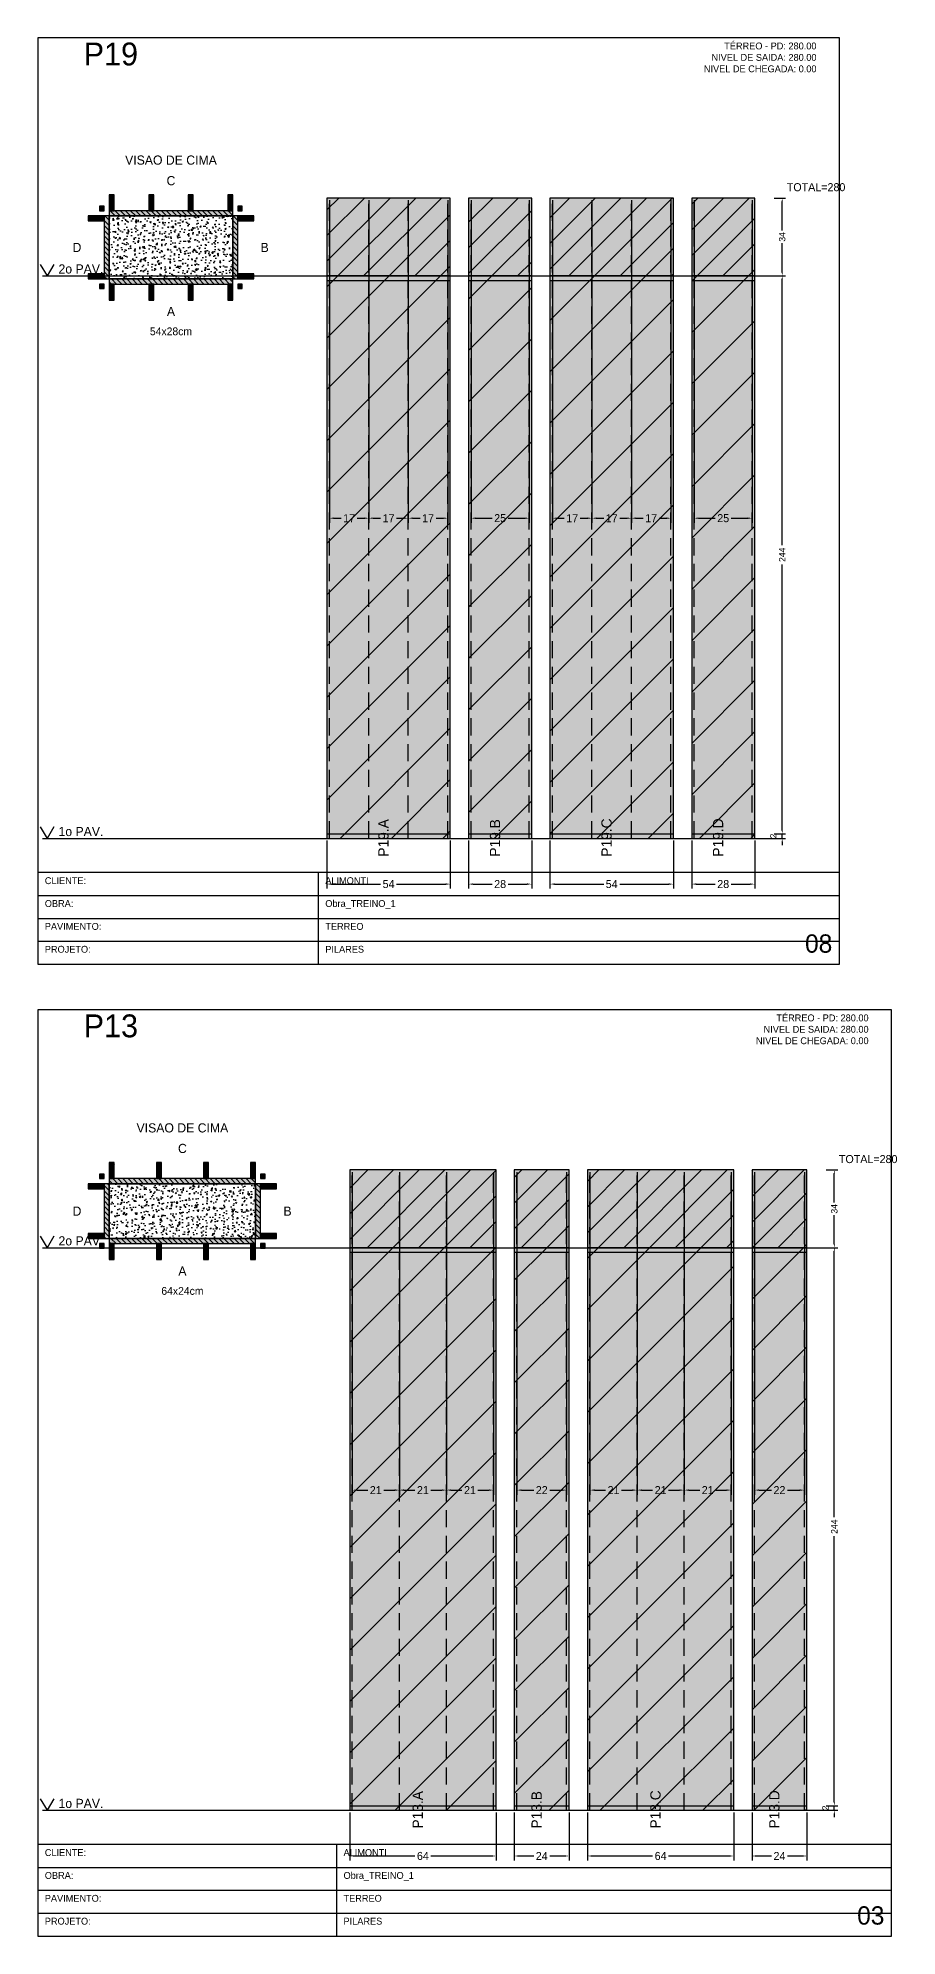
# Model space of a CAD drawing. Header units: metres. Extents: x 0 to 2089, y 0 to 2105.
# Drawn here: x 797 to 1173, y 0 to 830 of the extents above; entities that cross this region are included whole.
import ezdxf
from ezdxf.enums import TextEntityAlignment as Align

# ---------------------------------------------------------------- set-up
doc = ezdxf.new("R2010")
doc.units = ezdxf.units.M
doc.linetypes.add('HIDDEN', pattern=[0.375, 0.25, -0.125])
for name, color, linetype in [('BORDA_CELULA', 9, 'Continuous'), ('CARIMBO', 9, 'Continuous'), ('CHAPA', 1, 'Continuous'), ('CONCRETO', 4, 'Continuous'), ('COTA', 241, 'Continuous'), ('Hachura', 251, 'Continuous'), ('LABEL_ID', 3, 'Continuous'), ('Nivel', 4, 'Continuous'), ('NOMENCLATURA', 1, 'Continuous'), ('Paineis', 200, 'Continuous'), ('SARR_2.2x7', 40, 'Continuous'), ('Texto Secao', 2, 'Continuous'), ('TEXTO_GERAL', 2, 'Continuous')]:
    doc.layers.add(name, color=color, linetype=linetype)
doc.dimstyles.new('FACE_DIM', dxfattribs={"dimtxt": 3.5, "dimasz": 2, "dimexe": 2, "dimexo": 1, "dimgap": 1, "dimtad": 1, "dimdec": 0, "dimrnd": 1, "dimcen": 2.5, "dimclrd": 241, "dimclre": 241, "dimclrt": 241, "dimazin": 3, "dimtfac": 1, "dimtmove": 0, "dimatfit": 3})

# ---------------------------------------------------------------- blocks, each defined once
blk = doc.blocks.new('_CLOSEDFILLED')
at = {"color": 0, "linetype": 'BYBLOCK'}
blk.add_solid([(-1, 0.16), (0, 0), (-1, -0.16)], dxfattribs=at)
blk = doc.blocks.new('*D33')
at = {"color": 241}
for p, q in [((933.2, 54), (933.2, 33)), ((997.2, 54), (997.2, 33)), ((935.2, 35), (961.7, 35)), ((968.7, 35), (995.2, 35))]:
    blk.add_line(p, q, dxfattribs=at)
at = {"layer": 'Defpoints'}
for p in [(933.2, 55), (997.2, 55), (933.2, 35)]:
    blk.add_point(p, dxfattribs=at)
at = {"color": 241, "xscale": 2, "yscale": 2, "rotation": 180}
blk.add_blockref('_CLOSEDFILLED', (933.2, 35), dxfattribs=at)
at = {"color": 241, "xscale": 2, "yscale": 2}
blk.add_blockref('_CLOSEDFILLED', (997.2, 35), dxfattribs=at)
at = {"color": 241, "insert": (965.2, 35), "char_height": 3.5, "attachment_point": 5}
blk.add_mtext('64', dxfattribs=at)
blk = doc.blocks.new('*D34')
at = {"color": 241}
for p, q in [((934.3, 334), (934.3, 193)), ((954.9, 334), (954.9, 193)), ((936.3, 195), (941.1, 195)), ((948.1, 195), (952.9, 195))]:
    blk.add_line(p, q, dxfattribs=at)
at = {"layer": 'Defpoints'}
for p in [(934.3, 335), (954.9, 335), (934.3, 195)]:
    blk.add_point(p, dxfattribs=at)
at = {"color": 241, "xscale": 2, "yscale": 2, "rotation": 180}
blk.add_blockref('_CLOSEDFILLED', (934.3, 195), dxfattribs=at)
at = {"color": 241, "xscale": 2, "yscale": 2}
blk.add_blockref('_CLOSEDFILLED', (954.9, 195), dxfattribs=at)
at = {"color": 241, "insert": (944.6, 195), "char_height": 3.5, "attachment_point": 5}
blk.add_mtext('21', dxfattribs=at)
blk = doc.blocks.new('*D35')
at = {"color": 241}
for p, q in [((954.9, 334), (954.9, 193)), ((975.5, 334), (975.5, 193)), ((956.9, 195), (961.7, 195)), ((968.7, 195), (973.5, 195))]:
    blk.add_line(p, q, dxfattribs=at)
at = {"layer": 'Defpoints'}
for p in [(954.9, 335), (975.5, 335), (954.9, 195)]:
    blk.add_point(p, dxfattribs=at)
at = {"color": 241, "xscale": 2, "yscale": 2, "rotation": 180}
blk.add_blockref('_CLOSEDFILLED', (954.9, 195), dxfattribs=at)
at = {"color": 241, "xscale": 2, "yscale": 2}
blk.add_blockref('_CLOSEDFILLED', (975.5, 195), dxfattribs=at)
at = {"color": 241, "insert": (965.2, 195), "char_height": 3.5, "attachment_point": 5}
blk.add_mtext('21', dxfattribs=at)
blk = doc.blocks.new('*D36')
at = {"color": 241}
for p, q in [((975.5, 334), (975.5, 193)), ((996.1, 334), (996.1, 193)), ((977.5, 195), (982.3, 195)), ((989.3, 195), (994.1, 195))]:
    blk.add_line(p, q, dxfattribs=at)
at = {"layer": 'Defpoints'}
for p in [(975.5, 335), (996.1, 335), (975.5, 195)]:
    blk.add_point(p, dxfattribs=at)
at = {"color": 241, "xscale": 2, "yscale": 2, "rotation": 180}
blk.add_blockref('_CLOSEDFILLED', (975.5, 195), dxfattribs=at)
at = {"color": 241, "xscale": 2, "yscale": 2}
blk.add_blockref('_CLOSEDFILLED', (996.1, 195), dxfattribs=at)
at = {"color": 241, "insert": (985.8, 195), "char_height": 3.5, "attachment_point": 5}
blk.add_mtext('21', dxfattribs=at)
blk = doc.blocks.new('*D37')
at = {"color": 241}
for p, q in [((1005.2, 54), (1005.2, 33)), ((1029.2, 54), (1029.2, 33)), ((1007.2, 35), (1013.7, 35)), ((1020.7, 35), (1027.2, 35))]:
    blk.add_line(p, q, dxfattribs=at)
at = {"layer": 'Defpoints'}
for p in [(1005.2, 55), (1029.2, 55), (1005.2, 35)]:
    blk.add_point(p, dxfattribs=at)
at = {"color": 241, "xscale": 2, "yscale": 2, "rotation": 180}
blk.add_blockref('_CLOSEDFILLED', (1005.2, 35), dxfattribs=at)
at = {"color": 241, "xscale": 2, "yscale": 2}
blk.add_blockref('_CLOSEDFILLED', (1029.2, 35), dxfattribs=at)
at = {"color": 241, "insert": (1017.2, 35), "char_height": 3.5, "attachment_point": 5}
blk.add_mtext('24', dxfattribs=at)
blk = doc.blocks.new('*D38')
at = {"color": 241}
for p, q in [((1006.3, 334), (1006.3, 193)), ((1028.1, 334), (1028.1, 193)), ((1008.3, 195), (1013.7, 195)), ((1020.7, 195), (1026.1, 195))]:
    blk.add_line(p, q, dxfattribs=at)
at = {"layer": 'Defpoints'}
for p in [(1006.3, 335), (1028.1, 335), (1006.3, 195)]:
    blk.add_point(p, dxfattribs=at)
at = {"color": 241, "xscale": 2, "yscale": 2, "rotation": 180}
blk.add_blockref('_CLOSEDFILLED', (1006.3, 195), dxfattribs=at)
at = {"color": 241, "xscale": 2, "yscale": 2}
blk.add_blockref('_CLOSEDFILLED', (1028.1, 195), dxfattribs=at)
at = {"color": 241, "insert": (1017.2, 195), "char_height": 3.5, "attachment_point": 5}
blk.add_mtext('22', dxfattribs=at)
blk = doc.blocks.new('*D39')
at = {"color": 241}
for p, q in [((1037.2, 54), (1037.2, 33)), ((1101.2, 54), (1101.2, 33)), ((1039.2, 35), (1065.7, 35)), ((1072.7, 35), (1099.2, 35))]:
    blk.add_line(p, q, dxfattribs=at)
at = {"layer": 'Defpoints'}
for p in [(1037.2, 55), (1101.2, 55), (1037.2, 35)]:
    blk.add_point(p, dxfattribs=at)
at = {"color": 241, "xscale": 2, "yscale": 2, "rotation": 180}
blk.add_blockref('_CLOSEDFILLED', (1037.2, 35), dxfattribs=at)
at = {"color": 241, "xscale": 2, "yscale": 2}
blk.add_blockref('_CLOSEDFILLED', (1101.2, 35), dxfattribs=at)
at = {"color": 241, "insert": (1069.2, 35), "char_height": 3.5, "attachment_point": 5}
blk.add_mtext('64', dxfattribs=at)
blk = doc.blocks.new('*D40')
at = {"color": 241}
for p, q in [((1038.3, 334), (1038.3, 193)), ((1058.9, 334), (1058.9, 193)), ((1040.3, 195), (1045.1, 195)), ((1052.1, 195), (1056.9, 195))]:
    blk.add_line(p, q, dxfattribs=at)
at = {"layer": 'Defpoints'}
for p in [(1038.3, 335), (1058.9, 335), (1038.3, 195)]:
    blk.add_point(p, dxfattribs=at)
at = {"color": 241, "xscale": 2, "yscale": 2, "rotation": 180}
blk.add_blockref('_CLOSEDFILLED', (1038.3, 195), dxfattribs=at)
at = {"color": 241, "xscale": 2, "yscale": 2}
blk.add_blockref('_CLOSEDFILLED', (1058.9, 195), dxfattribs=at)
at = {"color": 241, "insert": (1048.6, 195), "char_height": 3.5, "attachment_point": 5}
blk.add_mtext('21', dxfattribs=at)
blk = doc.blocks.new('*D41')
at = {"color": 241}
for p, q in [((1058.9, 334), (1058.9, 193)), ((1079.5, 334), (1079.5, 193)), ((1060.9, 195), (1065.7, 195)), ((1072.7, 195), (1077.5, 195))]:
    blk.add_line(p, q, dxfattribs=at)
at = {"layer": 'Defpoints'}
for p in [(1058.9, 335), (1079.5, 335), (1058.9, 195)]:
    blk.add_point(p, dxfattribs=at)
at = {"color": 241, "xscale": 2, "yscale": 2, "rotation": 180}
blk.add_blockref('_CLOSEDFILLED', (1058.9, 195), dxfattribs=at)
at = {"color": 241, "xscale": 2, "yscale": 2}
blk.add_blockref('_CLOSEDFILLED', (1079.5, 195), dxfattribs=at)
at = {"color": 241, "insert": (1069.2, 195), "char_height": 3.5, "attachment_point": 5}
blk.add_mtext('21', dxfattribs=at)
blk = doc.blocks.new('*D42')
at = {"color": 241}
for p, q in [((1079.5, 334), (1079.5, 193)), ((1100.1, 334), (1100.1, 193)), ((1081.5, 195), (1086.3, 195)), ((1093.3, 195), (1098.1, 195))]:
    blk.add_line(p, q, dxfattribs=at)
at = {"layer": 'Defpoints'}
for p in [(1079.5, 335), (1100.1, 335), (1079.5, 195)]:
    blk.add_point(p, dxfattribs=at)
at = {"color": 241, "xscale": 2, "yscale": 2, "rotation": 180}
blk.add_blockref('_CLOSEDFILLED', (1079.5, 195), dxfattribs=at)
at = {"color": 241, "xscale": 2, "yscale": 2}
blk.add_blockref('_CLOSEDFILLED', (1100.1, 195), dxfattribs=at)
at = {"color": 241, "insert": (1089.8, 195), "char_height": 3.5, "attachment_point": 5}
blk.add_mtext('21', dxfattribs=at)
blk = doc.blocks.new('*D43')
at = {"color": 241}
for p, q in [((1109.2, 54), (1109.2, 33)), ((1133.2, 54), (1133.2, 33)), ((1111.2, 35), (1117.7, 35)), ((1124.7, 35), (1131.2, 35))]:
    blk.add_line(p, q, dxfattribs=at)
at = {"layer": 'Defpoints'}
for p in [(1109.2, 55), (1133.2, 55), (1109.2, 35)]:
    blk.add_point(p, dxfattribs=at)
at = {"color": 241, "xscale": 2, "yscale": 2, "rotation": 180}
blk.add_blockref('_CLOSEDFILLED', (1109.2, 35), dxfattribs=at)
at = {"color": 241, "xscale": 2, "yscale": 2}
blk.add_blockref('_CLOSEDFILLED', (1133.2, 35), dxfattribs=at)
at = {"color": 241, "insert": (1121.2, 35), "char_height": 3.5, "attachment_point": 5}
blk.add_mtext('24', dxfattribs=at)
blk = doc.blocks.new('*D44')
at = {"color": 241}
for p, q in [((1110.3, 334), (1110.3, 193)), ((1132.1, 334), (1132.1, 193)), ((1112.3, 195), (1117.7, 195)), ((1124.7, 195), (1130.1, 195))]:
    blk.add_line(p, q, dxfattribs=at)
at = {"layer": 'Defpoints'}
for p in [(1110.3, 335), (1132.1, 335), (1110.3, 195)]:
    blk.add_point(p, dxfattribs=at)
at = {"color": 241, "xscale": 2, "yscale": 2, "rotation": 180}
blk.add_blockref('_CLOSEDFILLED', (1110.3, 195), dxfattribs=at)
at = {"color": 241, "xscale": 2, "yscale": 2}
blk.add_blockref('_CLOSEDFILLED', (1132.1, 195), dxfattribs=at)
at = {"color": 241, "insert": (1121.2, 195), "char_height": 3.5, "attachment_point": 5}
blk.add_mtext('22', dxfattribs=at)
blk = doc.blocks.new('*D46')
at = {"color": 241}
for p, q in [((1141.7, 301), (1146.7, 301)), ((1145.2, 183.2), (1145.2, 299.5)), ((1145.2, 58.5), (1145.2, 174.8)), ((1141.7, 57), (1146.7, 57))]:
    blk.add_line(p, q, dxfattribs=at)
at = {"layer": 'Defpoints'}
for p in [(1141.2, 301), (1141.2, 57), (1145.2, 57)]:
    blk.add_point(p, dxfattribs=at)
at = {"color": 241, "xscale": 1.5, "yscale": 1.5}
for p, rotation in [((1145.2, 301), 90), ((1145.2, 57), 270)]:
    blk.add_blockref('_CLOSEDFILLED', p, dxfattribs=dict(at, rotation=rotation))
at = {"color": 241, "insert": (1145.2, 179), "char_height": 2.8, "attachment_point": 5, "rotation": 90}
blk.add_mtext('244', dxfattribs=at)
blk = doc.blocks.new('*D47')
at = {"color": 241}
for p, q in [((1141.7, 335), (1146.7, 335)), ((1145.2, 320.8), (1145.2, 333.5)), ((1145.2, 302.5), (1145.2, 315.2)), ((1141.7, 301), (1146.7, 301))]:
    blk.add_line(p, q, dxfattribs=at)
at = {"layer": 'Defpoints'}
for p in [(1141.2, 335), (1141.2, 301), (1145.2, 301)]:
    blk.add_point(p, dxfattribs=at)
at = {"color": 241, "xscale": 1.5, "yscale": 1.5}
for p, rotation in [((1145.2, 335), 90), ((1145.2, 301), 270)]:
    blk.add_blockref('_CLOSEDFILLED', p, dxfattribs=dict(at, rotation=rotation))
at = {"color": 241, "insert": (1145.2, 318), "char_height": 2.8, "attachment_point": 5, "rotation": 90}
blk.add_mtext('34', dxfattribs=at)
blk = doc.blocks.new('*D96')
at = {"color": 241}
for p, q in [((923.2, 479), (923.2, 458)), ((977.2, 479), (977.2, 458)), ((925.2, 460), (946.7, 460)), ((953.7, 460), (975.2, 460))]:
    blk.add_line(p, q, dxfattribs=at)
at = {"layer": 'Defpoints'}
for p in [(923.2, 480), (977.2, 480), (923.2, 460)]:
    blk.add_point(p, dxfattribs=at)
at = {"color": 241, "xscale": 2, "yscale": 2, "rotation": 180}
blk.add_blockref('_CLOSEDFILLED', (923.2, 460), dxfattribs=at)
at = {"color": 241, "xscale": 2, "yscale": 2}
blk.add_blockref('_CLOSEDFILLED', (977.2, 460), dxfattribs=at)
at = {"color": 241, "insert": (950.2, 460), "char_height": 3.5, "attachment_point": 5}
blk.add_mtext('54', dxfattribs=at)
blk = doc.blocks.new('*D97')
at = {"color": 241}
for p, q in [((924.3, 759), (924.3, 618)), ((941.57, 759), (941.57, 618)), ((926.3, 620), (929.43, 620)), ((936.43, 620), (939.57, 620))]:
    blk.add_line(p, q, dxfattribs=at)
at = {"layer": 'Defpoints'}
for p in [(924.3, 760), (941.57, 760), (924.3, 620)]:
    blk.add_point(p, dxfattribs=at)
at = {"color": 241, "xscale": 2, "yscale": 2, "rotation": 180}
blk.add_blockref('_CLOSEDFILLED', (924.3, 620), dxfattribs=at)
at = {"color": 241, "xscale": 2, "yscale": 2}
blk.add_blockref('_CLOSEDFILLED', (941.57, 620), dxfattribs=at)
at = {"color": 241, "insert": (932.93, 620), "char_height": 3.5, "attachment_point": 5}
blk.add_mtext('17', dxfattribs=at)
blk = doc.blocks.new('*D98')
at = {"color": 241}
for p, q in [((941.57, 759), (941.57, 618)), ((958.83, 759), (958.83, 618)), ((943.57, 620), (946.7, 620)), ((953.7, 620), (956.83, 620))]:
    blk.add_line(p, q, dxfattribs=at)
at = {"layer": 'Defpoints'}
for p in [(941.57, 760), (958.83, 760), (941.57, 620)]:
    blk.add_point(p, dxfattribs=at)
at = {"color": 241, "xscale": 2, "yscale": 2, "rotation": 180}
blk.add_blockref('_CLOSEDFILLED', (941.57, 620), dxfattribs=at)
at = {"color": 241, "xscale": 2, "yscale": 2}
blk.add_blockref('_CLOSEDFILLED', (958.83, 620), dxfattribs=at)
at = {"color": 241, "insert": (950.2, 620), "char_height": 3.5, "attachment_point": 5}
blk.add_mtext('17', dxfattribs=at)
blk = doc.blocks.new('*D99')
at = {"color": 241}
for p, q in [((958.83, 759), (958.83, 618)), ((976.1, 759), (976.1, 618)), ((960.83, 620), (963.97, 620)), ((970.97, 620), (974.1, 620))]:
    blk.add_line(p, q, dxfattribs=at)
at = {"layer": 'Defpoints'}
for p in [(958.83, 760), (976.1, 760), (958.83, 620)]:
    blk.add_point(p, dxfattribs=at)
at = {"color": 241, "xscale": 2, "yscale": 2, "rotation": 180}
blk.add_blockref('_CLOSEDFILLED', (958.83, 620), dxfattribs=at)
at = {"color": 241, "xscale": 2, "yscale": 2}
blk.add_blockref('_CLOSEDFILLED', (976.1, 620), dxfattribs=at)
at = {"color": 241, "insert": (967.47, 620), "char_height": 3.5, "attachment_point": 5}
blk.add_mtext('17', dxfattribs=at)
blk = doc.blocks.new('*D100')
at = {"color": 241}
for p, q in [((985.2, 479), (985.2, 458)), ((1012.8, 479), (1012.8, 458)), ((987.2, 460), (995.5, 460)), ((1002.5, 460), (1010.8, 460))]:
    blk.add_line(p, q, dxfattribs=at)
at = {"layer": 'Defpoints'}
for p in [(985.2, 480), (1012.8, 480), (985.2, 460)]:
    blk.add_point(p, dxfattribs=at)
at = {"color": 241, "xscale": 2, "yscale": 2, "rotation": 180}
blk.add_blockref('_CLOSEDFILLED', (985.2, 460), dxfattribs=at)
at = {"color": 241, "xscale": 2, "yscale": 2}
blk.add_blockref('_CLOSEDFILLED', (1012.8, 460), dxfattribs=at)
at = {"color": 241, "insert": (999, 460), "char_height": 3.5, "attachment_point": 5}
blk.add_mtext('28', dxfattribs=at)
blk = doc.blocks.new('*D101')
at = {"color": 241}
for p, q in [((986.3, 759), (986.3, 618)), ((1011.7, 759), (1011.7, 618)), ((988.3, 620), (995.5, 620)), ((1002.5, 620), (1009.7, 620))]:
    blk.add_line(p, q, dxfattribs=at)
at = {"layer": 'Defpoints'}
for p in [(986.3, 760), (1011.7, 760), (986.3, 620)]:
    blk.add_point(p, dxfattribs=at)
at = {"color": 241, "xscale": 2, "yscale": 2, "rotation": 180}
blk.add_blockref('_CLOSEDFILLED', (986.3, 620), dxfattribs=at)
at = {"color": 241, "xscale": 2, "yscale": 2}
blk.add_blockref('_CLOSEDFILLED', (1011.7, 620), dxfattribs=at)
at = {"color": 241, "insert": (999, 620), "char_height": 3.5, "attachment_point": 5}
blk.add_mtext('25', dxfattribs=at)
blk = doc.blocks.new('*D102')
at = {"color": 241}
for p, q in [((1020.8, 479), (1020.8, 458)), ((1074.8, 479), (1074.8, 458)), ((1022.8, 460), (1044.3, 460)), ((1051.3, 460), (1072.8, 460))]:
    blk.add_line(p, q, dxfattribs=at)
at = {"layer": 'Defpoints'}
for p in [(1020.8, 480), (1074.8, 480), (1020.8, 460)]:
    blk.add_point(p, dxfattribs=at)
at = {"color": 241, "xscale": 2, "yscale": 2, "rotation": 180}
blk.add_blockref('_CLOSEDFILLED', (1020.8, 460), dxfattribs=at)
at = {"color": 241, "xscale": 2, "yscale": 2}
blk.add_blockref('_CLOSEDFILLED', (1074.8, 460), dxfattribs=at)
at = {"color": 241, "insert": (1047.8, 460), "char_height": 3.5, "attachment_point": 5}
blk.add_mtext('54', dxfattribs=at)
blk = doc.blocks.new('*D103')
at = {"color": 241}
for p, q in [((1021.9, 759), (1021.9, 618)), ((1039.17, 759), (1039.17, 618)), ((1023.9, 620), (1027.03, 620)), ((1034.03, 620), (1037.17, 620))]:
    blk.add_line(p, q, dxfattribs=at)
at = {"layer": 'Defpoints'}
for p in [(1021.9, 760), (1039.17, 760), (1021.9, 620)]:
    blk.add_point(p, dxfattribs=at)
at = {"color": 241, "xscale": 2, "yscale": 2, "rotation": 180}
blk.add_blockref('_CLOSEDFILLED', (1021.9, 620), dxfattribs=at)
at = {"color": 241, "xscale": 2, "yscale": 2}
blk.add_blockref('_CLOSEDFILLED', (1039.17, 620), dxfattribs=at)
at = {"color": 241, "insert": (1030.53, 620), "char_height": 3.5, "attachment_point": 5}
blk.add_mtext('17', dxfattribs=at)
blk = doc.blocks.new('*D104')
at = {"color": 241}
for p, q in [((1039.17, 759), (1039.17, 618)), ((1056.43, 759), (1056.43, 618)), ((1041.17, 620), (1044.3, 620)), ((1051.3, 620), (1054.43, 620))]:
    blk.add_line(p, q, dxfattribs=at)
at = {"layer": 'Defpoints'}
for p in [(1039.17, 760), (1056.43, 760), (1039.17, 620)]:
    blk.add_point(p, dxfattribs=at)
at = {"color": 241, "xscale": 2, "yscale": 2, "rotation": 180}
blk.add_blockref('_CLOSEDFILLED', (1039.17, 620), dxfattribs=at)
at = {"color": 241, "xscale": 2, "yscale": 2}
blk.add_blockref('_CLOSEDFILLED', (1056.43, 620), dxfattribs=at)
at = {"color": 241, "insert": (1047.8, 620), "char_height": 3.5, "attachment_point": 5}
blk.add_mtext('17', dxfattribs=at)
blk = doc.blocks.new('*D105')
at = {"color": 241}
for p, q in [((1056.43, 759), (1056.43, 618)), ((1073.7, 759), (1073.7, 618)), ((1058.43, 620), (1061.57, 620)), ((1068.57, 620), (1071.7, 620))]:
    blk.add_line(p, q, dxfattribs=at)
at = {"layer": 'Defpoints'}
for p in [(1056.43, 760), (1073.7, 760), (1056.43, 620)]:
    blk.add_point(p, dxfattribs=at)
at = {"color": 241, "xscale": 2, "yscale": 2, "rotation": 180}
blk.add_blockref('_CLOSEDFILLED', (1056.43, 620), dxfattribs=at)
at = {"color": 241, "xscale": 2, "yscale": 2}
blk.add_blockref('_CLOSEDFILLED', (1073.7, 620), dxfattribs=at)
at = {"color": 241, "insert": (1065.07, 620), "char_height": 3.5, "attachment_point": 5}
blk.add_mtext('17', dxfattribs=at)
blk = doc.blocks.new('*D106')
at = {"color": 241}
for p, q in [((1082.8, 479), (1082.8, 458)), ((1110.4, 479), (1110.4, 458)), ((1084.8, 460), (1093.1, 460)), ((1100.1, 460), (1108.4, 460))]:
    blk.add_line(p, q, dxfattribs=at)
at = {"layer": 'Defpoints'}
for p in [(1082.8, 480), (1110.4, 480), (1082.8, 460)]:
    blk.add_point(p, dxfattribs=at)
at = {"color": 241, "xscale": 2, "yscale": 2, "rotation": 180}
blk.add_blockref('_CLOSEDFILLED', (1082.8, 460), dxfattribs=at)
at = {"color": 241, "xscale": 2, "yscale": 2}
blk.add_blockref('_CLOSEDFILLED', (1110.4, 460), dxfattribs=at)
at = {"color": 241, "insert": (1096.6, 460), "char_height": 3.5, "attachment_point": 5}
blk.add_mtext('28', dxfattribs=at)
blk = doc.blocks.new('*D107')
at = {"color": 241}
for p, q in [((1083.9, 759), (1083.9, 618)), ((1109.3, 759), (1109.3, 618)), ((1085.9, 620), (1093.1, 620)), ((1100.1, 620), (1107.3, 620))]:
    blk.add_line(p, q, dxfattribs=at)
at = {"layer": 'Defpoints'}
for p in [(1083.9, 760), (1109.3, 760), (1083.9, 620)]:
    blk.add_point(p, dxfattribs=at)
at = {"color": 241, "xscale": 2, "yscale": 2, "rotation": 180}
blk.add_blockref('_CLOSEDFILLED', (1083.9, 620), dxfattribs=at)
at = {"color": 241, "xscale": 2, "yscale": 2}
blk.add_blockref('_CLOSEDFILLED', (1109.3, 620), dxfattribs=at)
at = {"color": 241, "insert": (1096.6, 620), "char_height": 3.5, "attachment_point": 5}
blk.add_mtext('25', dxfattribs=at)
blk = doc.blocks.new('*D109')
at = {"color": 241}
for p, q in [((1118.9, 726), (1123.9, 726)), ((1122.4, 608.2), (1122.4, 724.5)), ((1122.4, 483.5), (1122.4, 599.8)), ((1118.9, 482), (1123.9, 482))]:
    blk.add_line(p, q, dxfattribs=at)
at = {"layer": 'Defpoints'}
for p in [(1118.4, 726), (1118.4, 482), (1122.4, 482)]:
    blk.add_point(p, dxfattribs=at)
at = {"color": 241, "xscale": 1.5, "yscale": 1.5}
for p, rotation in [((1122.4, 726), 90), ((1122.4, 482), 270)]:
    blk.add_blockref('_CLOSEDFILLED', p, dxfattribs=dict(at, rotation=rotation))
at = {"color": 241, "insert": (1122.4, 604), "char_height": 2.8, "attachment_point": 5, "rotation": 90}
blk.add_mtext('244', dxfattribs=at)
blk = doc.blocks.new('*D110')
at = {"color": 241}
for p, q in [((1118.9, 760), (1123.9, 760)), ((1122.4, 745.8), (1122.4, 758.5)), ((1122.4, 727.5), (1122.4, 740.2)), ((1118.9, 726), (1123.9, 726))]:
    blk.add_line(p, q, dxfattribs=at)
at = {"layer": 'Defpoints'}
for p in [(1118.4, 760), (1118.4, 726), (1122.4, 726)]:
    blk.add_point(p, dxfattribs=at)
at = {"color": 241, "xscale": 1.5, "yscale": 1.5}
for p, rotation in [((1122.4, 760), 90), ((1122.4, 726), 270)]:
    blk.add_blockref('_CLOSEDFILLED', p, dxfattribs=dict(at, rotation=rotation))
at = {"color": 241, "insert": (1122.4, 743), "char_height": 2.8, "attachment_point": 5, "rotation": 90}
blk.add_mtext('34', dxfattribs=at)

msp = doc.modelspace()

# ---------------------------------------------------------------- hatches: boundary and pattern name
at = {"layer": 'CHAPA'}
for points in [[(823.8, 754.4), (825.8, 754.4), (825.8, 756.4), (823.8, 756.4)], [(884.2, 754.4), (886.2, 754.4), (886.2, 756.4), (884.2, 756.4)], [(823.8, 720.4), (825.8, 720.4), (825.8, 722.4), (823.8, 722.4)], [(884.2, 720.4), (886.2, 720.4), (886.2, 722.4), (884.2, 722.4)], [(823.8, 331.2), (825.8, 331.2), (825.8, 333.2), (823.8, 333.2)], [(894.2, 331.2), (896.2, 331.2), (896.2, 333.2), (894.2, 333.2)], [(823.8, 300.8), (825.8, 300.8), (825.8, 302.8), (823.8, 302.8)], [(894.2, 300.8), (896.2, 300.8), (896.2, 302.8), (894.2, 302.8)]]:
    msp.add_hatch(color=1, dxfattribs=at).paths.add_polyline_path(points)
at = {"layer": 'COTA'}
h = msp.add_hatch(dxfattribs=at)
h.set_pattern_fill('AR-CONC', color=256, scale=0.03)
h.paths.add_polyline_path([(828, 724.6), (882, 724.6), (882, 752.2), (828, 752.2)])
h = msp.add_hatch(dxfattribs=at)
h.set_pattern_fill('AR-CONC', color=256, scale=0.03)
h.paths.add_polyline_path([(828, 305), (892, 305), (892, 329), (828, 329)])
at = {"layer": 'Hachura'}
for points in [[(923.2, 726), (977.2, 726), (977.2, 760), (923.2, 760)], [(985.2, 726), (1012.8, 726), (1012.8, 760), (985.2, 760)], [(1020.8, 726), (1074.8, 726), (1074.8, 760), (1020.8, 760)], [(1082.8, 726), (1110.4, 726), (1110.4, 760), (1082.8, 760)], [(923.2, 480), (977.2, 480), (977.2, 726), (923.2, 726)], [(985.2, 480), (1012.8, 480), (1012.8, 726), (985.2, 726)], [(1020.8, 480), (1074.8, 480), (1074.8, 726), (1020.8, 726)], [(1082.8, 480), (1110.4, 480), (1110.4, 726), (1082.8, 726)], [(933.2, 301), (997.2, 301), (997.2, 335), (933.2, 335)], [(1005.2, 301), (1029.2, 301), (1029.2, 335), (1005.2, 335)], [(1037.2, 301), (1101.2, 301), (1101.2, 335), (1037.2, 335)], [(1109.2, 301), (1133.2, 301), (1133.2, 335), (1109.2, 335)], [(933.2, 55), (997.2, 55), (997.2, 301), (933.2, 301)], [(1005.2, 55), (1029.2, 55), (1029.2, 301), (1005.2, 301)], [(1037.2, 55), (1101.2, 55), (1101.2, 301), (1037.2, 301)], [(1109.2, 55), (1133.2, 55), (1133.2, 301), (1109.2, 301)]]:
    msp.add_hatch(color=256, dxfattribs=at).paths.add_polyline_path(points)
h = msp.add_hatch(dxfattribs=at)
h.set_pattern_fill('ANSI31', color=256, scale=2.5)
h.paths.add_polyline_path([(923.2, 726), (977.2, 726), (977.2, 760), (923.2, 760)])
h = msp.add_hatch(dxfattribs=at)
h.set_pattern_fill('ANSI31', color=256, scale=2.5)
h.paths.add_polyline_path([(985.2, 726), (1012.8, 726), (1012.8, 760), (985.2, 760)])
h = msp.add_hatch(dxfattribs=at)
h.set_pattern_fill('ANSI31', color=256, scale=2.5)
h.paths.add_polyline_path([(1020.8, 726), (1074.8, 726), (1074.8, 760), (1020.8, 760)])
h = msp.add_hatch(dxfattribs=at)
h.set_pattern_fill('ANSI31', color=256, scale=2.5)
h.paths.add_polyline_path([(1082.8, 726), (1110.4, 726), (1110.4, 760), (1082.8, 760)])
h = msp.add_hatch(dxfattribs=at)
h.set_pattern_fill('ANSI31', color=256, scale=5)
h.paths.add_polyline_path([(923.2, 480), (977.2, 480), (977.2, 726), (923.2, 726)])
h = msp.add_hatch(dxfattribs=at)
h.set_pattern_fill('ANSI31', color=256, scale=5)
h.paths.add_polyline_path([(985.2, 480), (1012.8, 480), (1012.8, 726), (985.2, 726)])
h = msp.add_hatch(dxfattribs=at)
h.set_pattern_fill('ANSI31', color=256, scale=5)
h.paths.add_polyline_path([(1020.8, 480), (1074.8, 480), (1074.8, 726), (1020.8, 726)])
h = msp.add_hatch(dxfattribs=at)
h.set_pattern_fill('ANSI31', color=256, scale=5)
h.paths.add_polyline_path([(1082.8, 480), (1110.4, 480), (1110.4, 726), (1082.8, 726)])
h = msp.add_hatch(dxfattribs=at)
h.set_pattern_fill('ANSI31', color=256, scale=2.5)
h.paths.add_polyline_path([(933.2, 301), (997.2, 301), (997.2, 335), (933.2, 335)])
h = msp.add_hatch(dxfattribs=at)
h.set_pattern_fill('ANSI31', color=256, scale=2.5)
h.paths.add_polyline_path([(1005.2, 301), (1029.2, 301), (1029.2, 335), (1005.2, 335)])
h = msp.add_hatch(dxfattribs=at)
h.set_pattern_fill('ANSI31', color=256, scale=2.5)
h.paths.add_polyline_path([(1037.2, 301), (1101.2, 301), (1101.2, 335), (1037.2, 335)])
h = msp.add_hatch(dxfattribs=at)
h.set_pattern_fill('ANSI31', color=256, scale=2.5)
h.paths.add_polyline_path([(1109.2, 301), (1133.2, 301), (1133.2, 335), (1109.2, 335)])
h = msp.add_hatch(dxfattribs=at)
h.set_pattern_fill('ANSI31', color=256, scale=5)
h.paths.add_polyline_path([(933.2, 55), (997.2, 55), (997.2, 301), (933.2, 301)])
h = msp.add_hatch(dxfattribs=at)
h.set_pattern_fill('ANSI31', color=256, scale=5)
h.paths.add_polyline_path([(1005.2, 55), (1029.2, 55), (1029.2, 301), (1005.2, 301)])
h = msp.add_hatch(dxfattribs=at)
h.set_pattern_fill('ANSI31', color=256, scale=5)
h.paths.add_polyline_path([(1037.2, 55), (1101.2, 55), (1101.2, 301), (1037.2, 301)])
h = msp.add_hatch(dxfattribs=at)
h.set_pattern_fill('ANSI31', color=256, scale=5)
h.paths.add_polyline_path([(1109.2, 55), (1133.2, 55), (1133.2, 301), (1109.2, 301)])
at = {"layer": 'Paineis'}
for points in [[(825.8, 724.6), (828, 724.6), (828, 752.2), (825.8, 752.2)], [(828, 752.2), (882, 752.2), (882, 754.4), (828, 754.4)], [(882, 724.6), (884.2, 724.6), (884.2, 752.2), (882, 752.2)], [(828, 722.4), (882, 722.4), (882, 724.6), (828, 724.6)], [(825.8, 305), (828, 305), (828, 329), (825.8, 329)], [(828, 329), (892, 329), (892, 331.2), (828, 331.2)], [(892, 305), (894.2, 305), (894.2, 329), (892, 329)], [(828, 302.8), (892, 302.8), (892, 305), (828, 305)]]:
    msp.add_hatch(color=256, dxfattribs=at).paths.add_polyline_path(points)
h = msp.add_hatch(dxfattribs=at)
h.set_pattern_fill('ANSI31', color=256, scale=0.5, angle=270)
h.paths.add_polyline_path([(825.8, 724.6), (828, 724.6), (828, 752.2), (825.8, 752.2)])
h = msp.add_hatch(dxfattribs=at)
h.set_pattern_fill('ANSI31', color=256, scale=0.5, angle=270)
h.paths.add_polyline_path([(828, 752.2), (882, 752.2), (882, 754.4), (828, 754.4)])
h = msp.add_hatch(dxfattribs=at)
h.set_pattern_fill('ANSI31', color=256, scale=0.5, angle=270)
h.paths.add_polyline_path([(882, 724.6), (884.2, 724.6), (884.2, 752.2), (882, 752.2)])
h = msp.add_hatch(dxfattribs=at)
h.set_pattern_fill('ANSI31', color=256, scale=0.5, angle=270)
h.paths.add_polyline_path([(828, 722.4), (882, 722.4), (882, 724.6), (828, 724.6)])
h = msp.add_hatch(dxfattribs=at)
h.set_pattern_fill('ANSI31', color=256, scale=0.5, angle=270)
h.paths.add_polyline_path([(825.8, 305), (828, 305), (828, 329), (825.8, 329)])
h = msp.add_hatch(dxfattribs=at)
h.set_pattern_fill('ANSI31', color=256, scale=0.5, angle=270)
h.paths.add_polyline_path([(828, 329), (892, 329), (892, 331.2), (828, 331.2)])
h = msp.add_hatch(dxfattribs=at)
h.set_pattern_fill('ANSI31', color=256, scale=0.5, angle=270)
h.paths.add_polyline_path([(892, 305), (894.2, 305), (894.2, 329), (892, 329)])
h = msp.add_hatch(dxfattribs=at)
h.set_pattern_fill('ANSI31', color=256, scale=0.5, angle=270)
h.paths.add_polyline_path([(828, 302.8), (892, 302.8), (892, 305), (828, 305)])
at = {"layer": 'SARR_2.2x7'}
for points in [[(828, 754.4), (830.2, 754.4), (830.2, 761.4), (828, 761.4)], [(845.27, 754.4), (847.47, 754.4), (847.47, 761.4), (845.27, 761.4)], [(862.53, 754.4), (864.73, 754.4), (864.73, 761.4), (862.53, 761.4)], [(879.8, 754.4), (882, 754.4), (882, 761.4), (879.8, 761.4)], [(818.8, 750), (825.8, 750), (825.8, 752.2), (818.8, 752.2)], [(884.2, 750), (891.2, 750), (891.2, 752.2), (884.2, 752.2)], [(818.8, 724.6), (825.8, 724.6), (825.8, 726.8), (818.8, 726.8)], [(828, 715.4), (830.2, 715.4), (830.2, 722.4), (828, 722.4)], [(845.27, 715.4), (847.47, 715.4), (847.47, 722.4), (845.27, 722.4)], [(862.53, 715.4), (864.73, 715.4), (864.73, 722.4), (862.53, 722.4)], [(879.8, 715.4), (882, 715.4), (882, 722.4), (879.8, 722.4)], [(884.2, 724.6), (891.2, 724.6), (891.2, 726.8), (884.2, 726.8)], [(828, 331.2), (830.2, 331.2), (830.2, 338.2), (828, 338.2)], [(848.6, 331.2), (850.8, 331.2), (850.8, 338.2), (848.6, 338.2)], [(869.2, 331.2), (871.4, 331.2), (871.4, 338.2), (869.2, 338.2)], [(889.8, 331.2), (892, 331.2), (892, 338.2), (889.8, 338.2)], [(818.8, 326.8), (825.8, 326.8), (825.8, 329), (818.8, 329)], [(894.2, 326.8), (901.2, 326.8), (901.2, 329), (894.2, 329)], [(818.8, 305), (825.8, 305), (825.8, 307.2), (818.8, 307.2)], [(894.2, 305), (901.2, 305), (901.2, 307.2), (894.2, 307.2)], [(828, 295.8), (830.2, 295.8), (830.2, 302.8), (828, 302.8)], [(848.6, 295.8), (850.8, 295.8), (850.8, 302.8), (848.6, 302.8)], [(869.2, 295.8), (871.4, 295.8), (871.4, 302.8), (869.2, 302.8)], [(889.8, 295.8), (892, 295.8), (892, 302.8), (889.8, 302.8)]]:
    msp.add_hatch(color=256, dxfattribs=at).paths.add_polyline_path(points)
h = msp.add_hatch(dxfattribs=at)
h.set_pattern_fill('ANSI31', color=256, scale=0.5, angle=270)
h.paths.add_polyline_path([(828, 754.4), (830.2, 754.4), (830.2, 761.4), (828, 761.4)])
h = msp.add_hatch(dxfattribs=at)
h.set_pattern_fill('ANSI31', color=256, scale=0.5, angle=270)
h.paths.add_polyline_path([(845.27, 754.4), (847.47, 754.4), (847.47, 761.4), (845.27, 761.4)])
h = msp.add_hatch(dxfattribs=at)
h.set_pattern_fill('ANSI31', color=256, scale=0.5, angle=270)
h.paths.add_polyline_path([(862.53, 754.4), (864.73, 754.4), (864.73, 761.4), (862.53, 761.4)])
h = msp.add_hatch(dxfattribs=at)
h.set_pattern_fill('ANSI31', color=256, scale=0.5, angle=270)
h.paths.add_polyline_path([(879.8, 754.4), (882, 754.4), (882, 761.4), (879.8, 761.4)])
h = msp.add_hatch(dxfattribs=at)
h.set_pattern_fill('ANSI31', color=256, scale=0.5, angle=270)
h.paths.add_polyline_path([(818.8, 750), (825.8, 750), (825.8, 752.2), (818.8, 752.2)])
h = msp.add_hatch(dxfattribs=at)
h.set_pattern_fill('ANSI31', color=256, scale=0.5, angle=270)
h.paths.add_polyline_path([(884.2, 750), (891.2, 750), (891.2, 752.2), (884.2, 752.2)])
h = msp.add_hatch(dxfattribs=at)
h.set_pattern_fill('ANSI31', color=256, scale=0.5, angle=270)
h.paths.add_polyline_path([(818.8, 724.6), (825.8, 724.6), (825.8, 726.8), (818.8, 726.8)])
h = msp.add_hatch(dxfattribs=at)
h.set_pattern_fill('ANSI31', color=256, scale=0.5, angle=270)
h.paths.add_polyline_path([(828, 715.4), (830.2, 715.4), (830.2, 722.4), (828, 722.4)])
h = msp.add_hatch(dxfattribs=at)
h.set_pattern_fill('ANSI31', color=256, scale=0.5, angle=270)
h.paths.add_polyline_path([(845.27, 715.4), (847.47, 715.4), (847.47, 722.4), (845.27, 722.4)])
h = msp.add_hatch(dxfattribs=at)
h.set_pattern_fill('ANSI31', color=256, scale=0.5, angle=270)
h.paths.add_polyline_path([(862.53, 715.4), (864.73, 715.4), (864.73, 722.4), (862.53, 722.4)])
h = msp.add_hatch(dxfattribs=at)
h.set_pattern_fill('ANSI31', color=256, scale=0.5, angle=270)
h.paths.add_polyline_path([(879.8, 715.4), (882, 715.4), (882, 722.4), (879.8, 722.4)])
h = msp.add_hatch(dxfattribs=at)
h.set_pattern_fill('ANSI31', color=256, scale=0.5, angle=270)
h.paths.add_polyline_path([(884.2, 724.6), (891.2, 724.6), (891.2, 726.8), (884.2, 726.8)])
h = msp.add_hatch(dxfattribs=at)
h.set_pattern_fill('ANSI31', color=256, scale=0.5, angle=270)
h.paths.add_polyline_path([(828, 331.2), (830.2, 331.2), (830.2, 338.2), (828, 338.2)])
h = msp.add_hatch(dxfattribs=at)
h.set_pattern_fill('ANSI31', color=256, scale=0.5, angle=270)
h.paths.add_polyline_path([(848.6, 331.2), (850.8, 331.2), (850.8, 338.2), (848.6, 338.2)])
h = msp.add_hatch(dxfattribs=at)
h.set_pattern_fill('ANSI31', color=256, scale=0.5, angle=270)
h.paths.add_polyline_path([(869.2, 331.2), (871.4, 331.2), (871.4, 338.2), (869.2, 338.2)])
h = msp.add_hatch(dxfattribs=at)
h.set_pattern_fill('ANSI31', color=256, scale=0.5, angle=270)
h.paths.add_polyline_path([(889.8, 331.2), (892, 331.2), (892, 338.2), (889.8, 338.2)])
h = msp.add_hatch(dxfattribs=at)
h.set_pattern_fill('ANSI31', color=256, scale=0.5, angle=270)
h.paths.add_polyline_path([(818.8, 326.8), (825.8, 326.8), (825.8, 329), (818.8, 329)])
h = msp.add_hatch(dxfattribs=at)
h.set_pattern_fill('ANSI31', color=256, scale=0.5, angle=270)
h.paths.add_polyline_path([(894.2, 326.8), (901.2, 326.8), (901.2, 329), (894.2, 329)])
h = msp.add_hatch(dxfattribs=at)
h.set_pattern_fill('ANSI31', color=256, scale=0.5, angle=270)
h.paths.add_polyline_path([(818.8, 305), (825.8, 305), (825.8, 307.2), (818.8, 307.2)])
h = msp.add_hatch(dxfattribs=at)
h.set_pattern_fill('ANSI31', color=256, scale=0.5, angle=270)
h.paths.add_polyline_path([(894.2, 305), (901.2, 305), (901.2, 307.2), (894.2, 307.2)])
h = msp.add_hatch(dxfattribs=at)
h.set_pattern_fill('ANSI31', color=256, scale=0.5, angle=270)
h.paths.add_polyline_path([(828, 295.8), (830.2, 295.8), (830.2, 302.8), (828, 302.8)])
h = msp.add_hatch(dxfattribs=at)
h.set_pattern_fill('ANSI31', color=256, scale=0.5, angle=270)
h.paths.add_polyline_path([(848.6, 295.8), (850.8, 295.8), (850.8, 302.8), (848.6, 302.8)])
h = msp.add_hatch(dxfattribs=at)
h.set_pattern_fill('ANSI31', color=256, scale=0.5, angle=270)
h.paths.add_polyline_path([(869.2, 295.8), (871.4, 295.8), (871.4, 302.8), (869.2, 302.8)])
h = msp.add_hatch(dxfattribs=at)
h.set_pattern_fill('ANSI31', color=256, scale=0.5, angle=270)
h.paths.add_polyline_path([(889.8, 295.8), (892, 295.8), (892, 302.8), (889.8, 302.8)])

# ---------------------------------------------------------------- linework, layer by layer
at = {"layer": 'BORDA_CELULA', "color": 9}
for points in [[(796.8, 425), (1147.4, 425), (1147.4, 830), (796.8, 830)], [(796.8, 0), (1170.2, 0), (1170.2, 405), (796.8, 405)]]:
    msp.add_lwpolyline(points, close=True, dxfattribs=at)
at = {"layer": 'CARIMBO', "color": 40}
for p, q in [((919.51, 425), (919.51, 465)), ((796.8, 455), (1147.4, 455)), ((796.8, 445), (1147.4, 445)), ((796.8, 435), (1147.4, 435)), ((927.49, 0), (927.49, 40)), ((796.8, 30), (1170.2, 30)), ((796.8, 20), (1170.2, 20)), ((796.8, 10), (1170.2, 10))]:
    msp.add_line(p, q, dxfattribs=at)
for points in [[(796.8, 425), (1147.4, 425), (1147.4, 465), (796.8, 465)], [(796.8, 0), (1170.2, 0), (1170.2, 40), (796.8, 40)]]:
    msp.add_lwpolyline(points, close=True, dxfattribs=at)
at = {"layer": 'CHAPA', "color": 1}
for points in [[(823.8, 754.4), (825.8, 754.4), (825.8, 756.4), (823.8, 756.4)], [(884.2, 754.4), (886.2, 754.4), (886.2, 756.4), (884.2, 756.4)], [(823.8, 720.4), (825.8, 720.4), (825.8, 722.4), (823.8, 722.4)], [(884.2, 720.4), (886.2, 720.4), (886.2, 722.4), (884.2, 722.4)], [(823.8, 331.2), (825.8, 331.2), (825.8, 333.2), (823.8, 333.2)], [(894.2, 331.2), (896.2, 331.2), (896.2, 333.2), (894.2, 333.2)], [(823.8, 300.8), (825.8, 300.8), (825.8, 302.8), (823.8, 302.8)], [(894.2, 300.8), (896.2, 300.8), (896.2, 302.8), (894.2, 302.8)]]:
    msp.add_lwpolyline(points, close=True, dxfattribs=at)
at = {"layer": 'CONCRETO', "color": 4}
for points in [[(828, 724.6), (882, 724.6), (882, 752.2), (828, 752.2)], [(828, 305), (892, 305), (892, 329), (828, 329)]]:
    msp.add_lwpolyline(points, close=True, dxfattribs=at)
at = {"layer": 'Nivel', "color": 4}
for p, q in [((797.8, 731), (800.8, 726)), ((803.8, 731), (800.8, 726)), ((798.8, 726), (1123.4, 726)), ((797.8, 485), (800.8, 480)), ((803.8, 485), (800.8, 480)), ((798.8, 480), (1123.4, 480)), ((797.8, 306), (800.8, 301)), ((798.8, 301), (1146.2, 301)), ((803.8, 306), (800.8, 301)), ((797.8, 60), (800.8, 55)), ((803.8, 60), (800.8, 55)), ((798.8, 55), (1146.2, 55))]:
    msp.add_line(p, q, dxfattribs=at)
at = {"layer": 'Paineis'}
for p, q in [((923.2, 724), (977.2, 724)), ((985.2, 724), (1012.8, 724)), ((1020.8, 724), (1074.8, 724)), ((1082.8, 724), (1110.4, 724)), ((923.2, 482), (977.2, 482)), ((985.2, 482), (1012.8, 482)), ((1020.8, 482), (1074.8, 482)), ((1082.8, 482), (1110.4, 482)), ((933.2, 299), (997.2, 299)), ((1005.2, 299), (1029.2, 299)), ((1037.2, 299), (1101.2, 299)), ((1109.2, 299), (1133.2, 299)), ((933.2, 57), (997.2, 57)), ((1005.2, 57), (1029.2, 57)), ((1037.2, 57), (1101.2, 57)), ((1109.2, 57), (1133.2, 57))]:
    msp.add_line(p, q, dxfattribs=at)
for points in [[(923.2, 726), (977.2, 726), (977.2, 760), (923.2, 760)], [(985.2, 726), (1012.8, 726), (1012.8, 760), (985.2, 760)], [(1020.8, 726), (1074.8, 726), (1074.8, 760), (1020.8, 760)], [(1082.8, 726), (1110.4, 726), (1110.4, 760), (1082.8, 760)], [(825.8, 724.6), (828, 724.6), (828, 752.2), (825.8, 752.2)], [(828, 752.2), (882, 752.2), (882, 754.4), (828, 754.4)], [(882, 724.6), (884.2, 724.6), (884.2, 752.2), (882, 752.2)], [(828, 722.4), (882, 722.4), (882, 724.6), (828, 724.6)], [(923.2, 480), (977.2, 480), (977.2, 726), (923.2, 726)], [(985.2, 480), (1012.8, 480), (1012.8, 726), (985.2, 726)], [(1020.8, 480), (1074.8, 480), (1074.8, 726), (1020.8, 726)], [(1082.8, 480), (1110.4, 480), (1110.4, 726), (1082.8, 726)], [(933.2, 301), (997.2, 301), (997.2, 335), (933.2, 335)], [(1005.2, 301), (1029.2, 301), (1029.2, 335), (1005.2, 335)], [(1037.2, 301), (1101.2, 301), (1101.2, 335), (1037.2, 335)], [(1109.2, 301), (1133.2, 301), (1133.2, 335), (1109.2, 335)], [(825.8, 305), (828, 305), (828, 329), (825.8, 329)], [(828, 329), (892, 329), (892, 331.2), (828, 331.2)], [(892, 305), (894.2, 305), (894.2, 329), (892, 329)], [(828, 302.8), (892, 302.8), (892, 305), (828, 305)], [(933.2, 55), (997.2, 55), (997.2, 301), (933.2, 301)], [(1005.2, 55), (1029.2, 55), (1029.2, 301), (1005.2, 301)], [(1037.2, 55), (1101.2, 55), (1101.2, 301), (1037.2, 301)], [(1109.2, 55), (1133.2, 55), (1133.2, 301), (1109.2, 301)]]:
    msp.add_lwpolyline(points, close=True, dxfattribs=at)
at = {"layer": 'SARR_2.2x7', "linetype": 'HIDDEN', "ltscale": 30}
for p, q in [((924.3, 480), (924.3, 760)), ((941.57, 480), (941.57, 760)), ((958.83, 480), (958.83, 760)), ((976.1, 480), (976.1, 760)), ((986.3, 480), (986.3, 760)), ((1011.7, 480), (1011.7, 760)), ((1021.9, 480), (1021.9, 760)), ((1039.17, 480), (1039.17, 760)), ((1056.43, 480), (1056.43, 760)), ((1073.7, 480), (1073.7, 760)), ((1083.9, 480), (1083.9, 760)), ((1109.3, 480), (1109.3, 760)), ((934.3, 55), (934.3, 335)), ((954.9, 55), (954.9, 335)), ((975.5, 55), (975.5, 335)), ((996.1, 55), (996.1, 335)), ((1006.3, 55), (1006.3, 335)), ((1028.1, 55), (1028.1, 335)), ((1038.3, 55), (1038.3, 335)), ((1058.9, 55), (1058.9, 335)), ((1079.5, 55), (1079.5, 335)), ((1100.1, 55), (1100.1, 335)), ((1110.3, 55), (1110.3, 335)), ((1132.1, 55), (1132.1, 335))]:
    msp.add_line(p, q, dxfattribs=at)
at = {"layer": 'SARR_2.2x7'}
for points in [[(828, 754.4), (830.2, 754.4), (830.2, 761.4), (828, 761.4)], [(845.27, 754.4), (847.47, 754.4), (847.47, 761.4), (845.27, 761.4)], [(862.53, 754.4), (864.73, 754.4), (864.73, 761.4), (862.53, 761.4)], [(879.8, 754.4), (882, 754.4), (882, 761.4), (879.8, 761.4)], [(818.8, 750), (825.8, 750), (825.8, 752.2), (818.8, 752.2)], [(884.2, 750), (891.2, 750), (891.2, 752.2), (884.2, 752.2)], [(818.8, 724.6), (825.8, 724.6), (825.8, 726.8), (818.8, 726.8)], [(828, 715.4), (830.2, 715.4), (830.2, 722.4), (828, 722.4)], [(845.27, 715.4), (847.47, 715.4), (847.47, 722.4), (845.27, 722.4)], [(862.53, 715.4), (864.73, 715.4), (864.73, 722.4), (862.53, 722.4)], [(879.8, 715.4), (882, 715.4), (882, 722.4), (879.8, 722.4)], [(884.2, 724.6), (891.2, 724.6), (891.2, 726.8), (884.2, 726.8)], [(828, 331.2), (830.2, 331.2), (830.2, 338.2), (828, 338.2)], [(848.6, 331.2), (850.8, 331.2), (850.8, 338.2), (848.6, 338.2)], [(869.2, 331.2), (871.4, 331.2), (871.4, 338.2), (869.2, 338.2)], [(889.8, 331.2), (892, 331.2), (892, 338.2), (889.8, 338.2)], [(818.8, 326.8), (825.8, 326.8), (825.8, 329), (818.8, 329)], [(894.2, 326.8), (901.2, 326.8), (901.2, 329), (894.2, 329)], [(818.8, 305), (825.8, 305), (825.8, 307.2), (818.8, 307.2)], [(894.2, 305), (901.2, 305), (901.2, 307.2), (894.2, 307.2)], [(828, 295.8), (830.2, 295.8), (830.2, 302.8), (828, 302.8)], [(848.6, 295.8), (850.8, 295.8), (850.8, 302.8), (848.6, 302.8)], [(869.2, 295.8), (871.4, 295.8), (871.4, 302.8), (869.2, 302.8)], [(889.8, 295.8), (892, 295.8), (892, 302.8), (889.8, 302.8)]]:
    msp.add_lwpolyline(points, close=True, dxfattribs=at)

# ---------------------------------------------------------------- texts
at = {"layer": 'CARIMBO', "color": 9}
for s, p in [('CLIENTE:', (799.8, 460)), ('OBRA:', (799.8, 450)), ('PAVIMENTO:', (799.8, 440)), ('PROJETO:', (799.8, 430)), ('CLIENTE:', (799.8, 35)), ('OBRA:', (799.8, 25)), ('PAVIMENTO:', (799.8, 15)), ('PROJETO:', (799.8, 5))]:
    msp.add_text(s, height=3, dxfattribs=at).set_placement(p)
at = {"layer": 'COTA', "color": 241}
for p in [(1124.4, 763), (1147.2, 338)]:
    msp.add_text('TOTAL=280', height=3.5, dxfattribs=at).set_placement(p)
at = {"layer": 'Cota Secao (2x)', "color": 4}
for s, p in [('54x28cm', (855, 703.4)), ('64x24cm', (860, 283.8))]:
    msp.add_text(s, height=3.4, dxfattribs=at).set_placement(p, align=Align.TOP_CENTER)
at = {"layer": 'LABEL_ID', "color": 3}
for s, p in [('08', (1132.4, 430)), ('03', (1155.2, 5))]:
    msp.add_text(s, height=8, dxfattribs=at).set_placement(p)
at = {"layer": 'Nivel', "color": 4}
for s, p in [('2o PAV.', (805.8, 727)), ('1o PAV.', (805.8, 481)), ('2o PAV.', (805.8, 302)), ('1o PAV.', (805.8, 56))]:
    msp.add_text(s, height=4, dxfattribs=at).set_placement(p)
at = {"layer": 'NOMENCLATURA', "color": 1}
for s, p in [('P19', (816.8, 818)), ('P13', (816.8, 393))]:
    msp.add_text(s, height=10, dxfattribs=at).set_placement(p)
at = {"layer": 'Texto Secao', "color": 2}
for s, p in [('VISAO DE CIMA', (855, 773.4)), ('C', (855, 764.4)), ('VISAO DE CIMA', (860, 350.2)), ('C', (860, 341.2))]:
    msp.add_text(s, height=4, dxfattribs=at).set_placement(p, align=Align.BOTTOM_CENTER)
for p in [(815.8, 738.4), (815.8, 317)]:
    msp.add_text('D', height=4, dxfattribs=at).set_placement(p, align=Align.MIDDLE_RIGHT)
for p in [(894.2, 738.4), (904.2, 317)]:
    msp.add_text('B', height=4, dxfattribs=at).set_placement(p, align=Align.MIDDLE_LEFT)
for p in [(855, 712.4), (860, 292.8)]:
    msp.add_text('A', height=4, dxfattribs=at).set_placement(p, align=Align.TOP_CENTER)
for s, p in [('P19.A', (950.2, 472)), ('P19.B', (999, 472)), ('P19.C', (1047.8, 472)), ('P19.D', (1096.6, 472)), ('P13.A', (965.2, 47)), ('P13.B', (1017.2, 47)), ('P13.C', (1069.2, 47)), ('P13.D', (1121.2, 47))]:
    msp.add_text(s, height=4.5, rotation=90, dxfattribs=at).set_placement(p)
at = {"layer": 'TEXTO_GERAL', "color": 2}
for s, p in [('NIVEL DE SAIDA: 280.00', (1137.4, 820)), ('TÉRREO - PD: 280.00', (1137.4, 825)), ('NIVEL DE CHEGADA: 0.00', (1137.4, 815)), ('TÉRREO - PD: 280.00', (1160.2, 400)), ('NIVEL DE CHEGADA: 0.00', (1160.2, 390)), ('NIVEL DE SAIDA: 280.00', (1160.2, 395))]:
    msp.add_text(s, height=3, dxfattribs=at).set_placement(p, align=Align.RIGHT)
for s, p in [('ALIMONTI', (922.51, 460)), ('Obra_TREINO_1', (922.51, 450)), ('TERREO', (922.51, 440)), ('PILARES', (922.51, 430)), ('ALIMONTI', (930.49, 35)), ('Obra_TREINO_1', (930.49, 25)), ('TERREO', (930.49, 15)), ('PILARES', (930.49, 5))]:
    msp.add_text(s, height=3, dxfattribs=at).set_placement(p)

# ---------------------------------------------------------------- dimensions: what is measured, and where the dimension line sits
for base, p1, p2, picture, middle in [((924.3, 620), (924.3, 760), (941.57, 760), '*D97', (932.93, 620)), ((941.57, 620), (941.57, 760), (958.83, 760), '*D98', (950.2, 620)), ((958.83, 620), (958.83, 760), (976.1, 760), '*D99', (967.47, 620)), ((986.3, 620), (986.3, 760), (1011.7, 760), '*D101', (999, 620)), ((1021.9, 620), (1021.9, 760), (1039.17, 760), '*D103', (1030.53, 620)), ((1039.17, 620), (1039.17, 760), (1056.43, 760), '*D104', (1047.8, 620)), ((1056.43, 620), (1056.43, 760), (1073.7, 760), '*D105', (1065.07, 620)), ((1083.9, 620), (1083.9, 760), (1109.3, 760), '*D107', (1096.6, 620)), ((923.2, 460), (923.2, 480), (977.2, 480), '*D96', (950.2, 460)), ((985.2, 460), (985.2, 480), (1012.8, 480), '*D100', (999, 460)), ((1020.8, 460), (1020.8, 480), (1074.8, 480), '*D102', (1047.8, 460)), ((1082.8, 460), (1082.8, 480), (1110.4, 480), '*D106', (1096.6, 460)), ((934.3, 195), (934.3, 335), (954.9, 335), '*D34', (944.6, 195)), ((954.9, 195), (954.9, 335), (975.5, 335), '*D35', (965.2, 195)), ((975.5, 195), (975.5, 335), (996.1, 335), '*D36', (985.8, 195)), ((1006.3, 195), (1006.3, 335), (1028.1, 335), '*D38', (1017.2, 195)), ((1038.3, 195), (1038.3, 335), (1058.9, 335), '*D40', (1048.6, 195)), ((1058.9, 195), (1058.9, 335), (1079.5, 335), '*D41', (1069.2, 195)), ((1079.5, 195), (1079.5, 335), (1100.1, 335), '*D42', (1089.8, 195)), ((1110.3, 195), (1110.3, 335), (1132.1, 335), '*D44', (1121.2, 195)), ((933.2, 35), (933.2, 55), (997.2, 55), '*D33', (965.2, 35)), ((1005.2, 35), (1005.2, 55), (1029.2, 55), '*D37', (1017.2, 35)), ((1037.2, 35), (1037.2, 55), (1101.2, 55), '*D39', (1069.2, 35)), ((1109.2, 35), (1109.2, 55), (1133.2, 55), '*D43', (1121.2, 35))]:
    dim = msp.add_linear_dim(base=base, p1=p1, p2=p2, dimstyle='FACE_DIM')
    dim.commit()
    dim.dimension.update_dxf_attribs({"geometry": picture, "text_midpoint": middle})
for base, p1, p2, picture, middle in [((1122.4, 726), (1118.4, 726), (1118.4, 760), '*D110', (1122.4, 743)), ((1122.4, 482), (1118.4, 482), (1118.4, 726), '*D109', (1122.4, 604)), ((1145.2, 301), (1141.2, 301), (1141.2, 335), '*D47', (1145.2, 318)), ((1145.2, 57), (1141.2, 57), (1141.2, 301), '*D46', (1145.2, 179))]:
    dim = msp.add_linear_dim(base=base, p1=p1, p2=p2, angle=90, dimstyle='FACE_DIM', override={"dimtxt": 2.8, "dimasz": 1.5, "dimexe": 1.5, "dimexo": 0.5})
    dim.commit()
    dim.dimension.update_dxf_attribs({"geometry": picture, "text_midpoint": middle})
for base, p1, p2 in [((1122.4, 480), (1118.4, 480), (1118.4, 482)), ((1145.2, 55), (1141.2, 55), (1141.2, 57))]:
    msp.add_linear_dim(base=base, p1=p1, p2=p2, angle=90, dimstyle='FACE_DIM', override={"dimtxt": 2.8, "dimasz": 1.5, "dimexe": 1.5, "dimexo": 0.5}).render()

doc.saveas('drawing.dxf')
